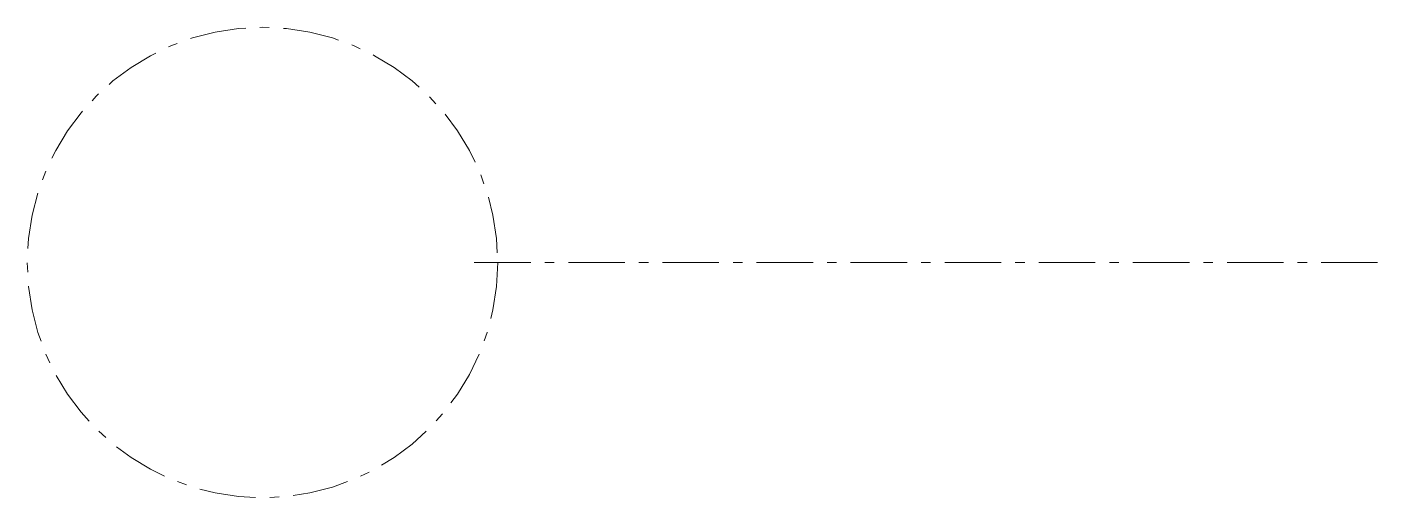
# Model space of a CAD drawing. Header units: centimetres. Extents: x 27.5 to 42, y 27.5 to 32.5.
import ezdxf

# ---------------------------------------------------------------- set-up
doc = ezdxf.new("R2010")
doc.units = ezdxf.units.CM
doc.linetypes.add('ACAD_ISO10W100', pattern=[18, 12, -3, 0, -3])
doc.layers.add('linii de ajutor', color=131, linetype='ACAD_ISO10W100', lineweight=20)

msp = doc.modelspace()

# ---------------------------------------------------------------- linework, layer by layer
at = {"layer": 'linii de ajutor', "ltscale": 0.05}
msp.add_line((32.25, 30), (42, 30), dxfattribs=at)
msp.add_circle((30, 30), 2.5, dxfattribs=at)

doc.saveas('drawing.dxf')
